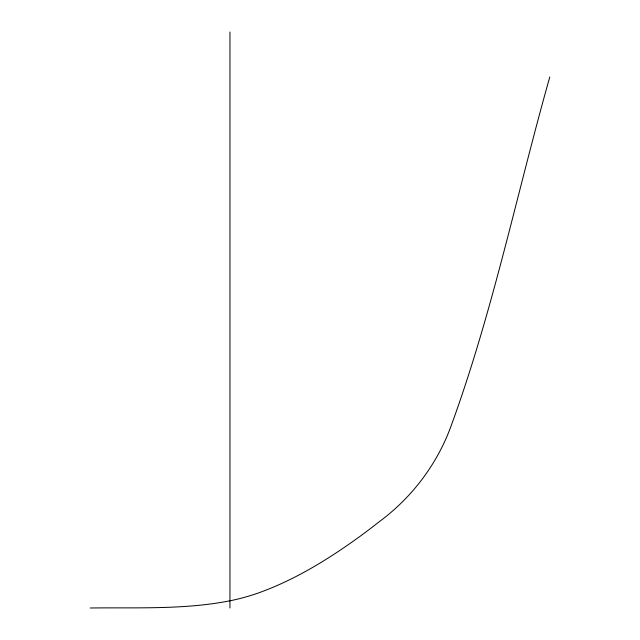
<?xml version="1.0" encoding="UTF-8"?>
<svg xmlns="http://www.w3.org/2000/svg" width="640" height="640" viewBox="0 0 640 640"><rect width="100%" height="100%" fill="white"/><g stroke="black" fill="none" stroke-linecap="round" stroke-linejoin="round"><path stroke-width="0.96" d="M549.768 77.04C516.68 194.072 492.304 313.992 450.224 428.288C436.072 465.808 410.92 498.504 378.616 522.192A609.328 609.328 0 0 1 359.216 536.928C328.024 559.44 294.84 579.896 258.48 592.944A220.248 220.248 0 0 1 234.192 599.92C186.928 610 138.232 607.344 90.232 608M229.952 32L229.952 608"/></g></svg>
